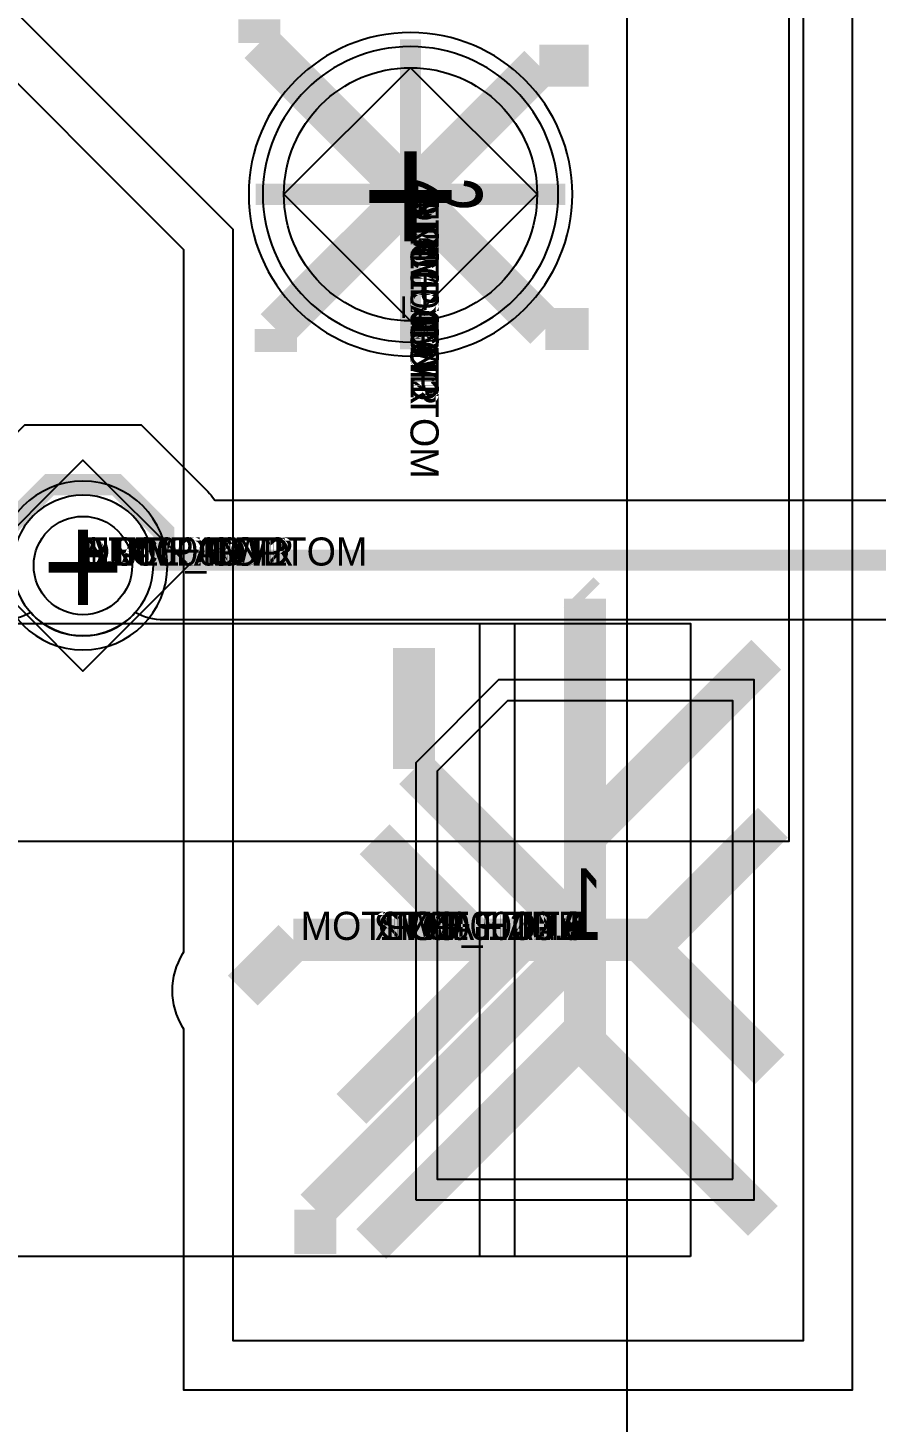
# Model space of a CAD drawing. Extents: x 0 to 323, y 0 to 320.
# Drawn here: x 171.34 to 177.37, y 81.87 to 91.78 of the extents above; entities that cross this region are included whole.
import ezdxf
from ezdxf.enums import TextEntityAlignment as Align

# ---------------------------------------------------------------- set-up
doc = ezdxf.new("R2010")
doc.units = 0
doc.header["$MEASUREMENT"] = 0
doc.layers.get('0').update_dxf_attribs({"linetype": 'CONTINUOUS'})
for name, color, linetype in [('CDN_FIGURES', 7, 'CONTINUOUS'), ('ETCH_BOTTOM', 7, 'CONTINUOUS'), ('ETCH_GND', 3, 'CONTINUOUS'), ('ETCH_INT1', 4, 'CONTINUOUS'), ('ETCH_INT2', 5, 'CONTINUOUS'), ('ETCH_PWR', 6, 'CONTINUOUS'), ('ETCH_TOP', 2, 'CONTINUOUS'), ('MANUFACTURING_NCLEGEND-1-6', 8, 'CONTINUOUS'), ('PACKAGE_GEOMETRY_ASSEMBLY_TOP', 11, 'CONTINUOUS'), ('PACKAGE_GEOMETRY_PIN_NUMBER', 9, 'CONTINUOUS')]:
    doc.layers.add(name, color=color, linetype=linetype)

# ---------------------------------------------------------------- blocks, each defined once
blk = doc.blocks.new('PAD_INFO')
for tag in ['SHAPE_TYPE', 'PAD_HEIGHT', 'PAD_LAYER', 'PAD_TYPE', 'PAD_WIDTH']:
    blk.add_attdef(tag, (0, 0), '', height=0.2)
at = {"flags": 2}
blk.add_attdef('CDN_TYPE', (0, 0), '', height=0.2, dxfattribs=at)
blk = doc.blocks.new('DRILL_INFO')
at = {"flags": 2}
blk.add_attdef('CDN_TYPE', (0, 0), '', height=0.2, dxfattribs=at)
for tag in ['FSHAPE', 'FCHAR', 'DRILL_HEIGHT', 'DIAMETER', 'PLATED', 'DRILL_WIDTH']:
    blk.add_attdef(tag, (0, 0), '', height=0.2)
blk = doc.blocks.new('VIA0700X0300')
at = {"layer": 'ETCH_BOTTOM'}
blk.add_circle((0, 0), 0.35, dxfattribs=at)
at = {"layer": 'ETCH_GND'}
blk.add_circle((0, 0), 0.35, dxfattribs=at)
at = {"layer": 'ETCH_INT1'}
blk.add_circle((0, 0), 0.35, dxfattribs=at)
at = {"layer": 'ETCH_INT2'}
blk.add_circle((0, 0), 0.35, dxfattribs=at)
at = {"layer": 'ETCH_PWR'}
blk.add_circle((0, 0), 0.35, dxfattribs=at)
at = {"layer": 'ETCH_TOP'}
blk.add_circle((0, 0), 0.35, dxfattribs=at)
ref = blk.add_blockref('PAD_INFO', (0, 0))
ref.add_attrib('PAD_LAYER', 'ETCH_TOP', (0, 0), dxfattribs={"height": 0.2})
ref.add_attrib('SHAPE_TYPE', 'NULL', (0, 0), dxfattribs={"height": 0.2})
ref.add_attrib('PAD_TYPE', 'ANTIPAD', (0, 0), dxfattribs={"height": 0.2})
ref.add_attrib('PAD_WIDTH', '0.000000', (0, 0), dxfattribs={"height": 0.2})
ref.add_attrib('PAD_HEIGHT', '0.000000', (0, 0), dxfattribs={"height": 0.2})
ref = blk.add_blockref('PAD_INFO', (0, 0))
ref.add_attrib('PAD_LAYER', 'ETCH_GND', (0, 0), dxfattribs={"height": 0.2})
ref.add_attrib('SHAPE_TYPE', 'NULL', (0, 0), dxfattribs={"height": 0.2})
ref.add_attrib('PAD_TYPE', 'ANTIPAD', (0, 0), dxfattribs={"height": 0.2})
ref.add_attrib('PAD_WIDTH', '0.000000', (0, 0), dxfattribs={"height": 0.2})
ref.add_attrib('PAD_HEIGHT', '0.000000', (0, 0), dxfattribs={"height": 0.2})
ref = blk.add_blockref('PAD_INFO', (0, 0))
ref.add_attrib('PAD_LAYER', 'ETCH_INT1', (0, 0), dxfattribs={"height": 0.2})
ref.add_attrib('SHAPE_TYPE', 'NULL', (0, 0), dxfattribs={"height": 0.2})
ref.add_attrib('PAD_TYPE', 'ANTIPAD', (0, 0), dxfattribs={"height": 0.2})
ref.add_attrib('PAD_WIDTH', '0.000000', (0, 0), dxfattribs={"height": 0.2})
ref.add_attrib('PAD_HEIGHT', '0.000000', (0, 0), dxfattribs={"height": 0.2})
ref = blk.add_blockref('PAD_INFO', (0, 0))
ref.add_attrib('PAD_LAYER', 'ETCH_INT2', (0, 0), dxfattribs={"height": 0.2})
ref.add_attrib('SHAPE_TYPE', 'NULL', (0, 0), dxfattribs={"height": 0.2})
ref.add_attrib('PAD_TYPE', 'ANTIPAD', (0, 0), dxfattribs={"height": 0.2})
ref.add_attrib('PAD_WIDTH', '0.000000', (0, 0), dxfattribs={"height": 0.2})
ref.add_attrib('PAD_HEIGHT', '0.000000', (0, 0), dxfattribs={"height": 0.2})
ref = blk.add_blockref('PAD_INFO', (0, 0))
ref.add_attrib('PAD_LAYER', 'ETCH_PWR', (0, 0), dxfattribs={"height": 0.2})
ref.add_attrib('SHAPE_TYPE', 'NULL', (0, 0), dxfattribs={"height": 0.2})
ref.add_attrib('PAD_TYPE', 'ANTIPAD', (0, 0), dxfattribs={"height": 0.2})
ref.add_attrib('PAD_WIDTH', '0.000000', (0, 0), dxfattribs={"height": 0.2})
ref.add_attrib('PAD_HEIGHT', '0.000000', (0, 0), dxfattribs={"height": 0.2})
ref = blk.add_blockref('PAD_INFO', (0, 0))
ref.add_attrib('PAD_LAYER', 'ETCH_BOTTOM', (0, 0), dxfattribs={"height": 0.2})
ref.add_attrib('SHAPE_TYPE', 'NULL', (0, 0), dxfattribs={"height": 0.2})
ref.add_attrib('PAD_TYPE', 'ANTIPAD', (0, 0), dxfattribs={"height": 0.2})
ref.add_attrib('PAD_WIDTH', '0.000000', (0, 0), dxfattribs={"height": 0.2})
ref.add_attrib('PAD_HEIGHT', '0.000000', (0, 0), dxfattribs={"height": 0.2})
ref = blk.add_blockref('PAD_INFO', (0, 0))
ref.add_attrib('PAD_LAYER', 'ETCH_TOP', (0, 0), dxfattribs={"height": 0.2})
ref.add_attrib('SHAPE_TYPE', 'NULL', (0, 0), dxfattribs={"height": 0.2})
ref.add_attrib('PAD_TYPE', 'THERMAL', (0, 0), dxfattribs={"height": 0.2})
ref.add_attrib('PAD_WIDTH', '0.000000', (0, 0), dxfattribs={"height": 0.2})
ref.add_attrib('PAD_HEIGHT', '0.000000', (0, 0), dxfattribs={"height": 0.2})
ref = blk.add_blockref('PAD_INFO', (0, 0))
ref.add_attrib('PAD_LAYER', 'ETCH_GND', (0, 0), dxfattribs={"height": 0.2})
ref.add_attrib('SHAPE_TYPE', 'NULL', (0, 0), dxfattribs={"height": 0.2})
ref.add_attrib('PAD_TYPE', 'THERMAL', (0, 0), dxfattribs={"height": 0.2})
ref.add_attrib('PAD_WIDTH', '0.000000', (0, 0), dxfattribs={"height": 0.2})
ref.add_attrib('PAD_HEIGHT', '0.000000', (0, 0), dxfattribs={"height": 0.2})
ref = blk.add_blockref('PAD_INFO', (0, 0))
ref.add_attrib('PAD_LAYER', 'ETCH_INT1', (0, 0), dxfattribs={"height": 0.2})
ref.add_attrib('SHAPE_TYPE', 'NULL', (0, 0), dxfattribs={"height": 0.2})
ref.add_attrib('PAD_TYPE', 'THERMAL', (0, 0), dxfattribs={"height": 0.2})
ref.add_attrib('PAD_WIDTH', '0.000000', (0, 0), dxfattribs={"height": 0.2})
ref.add_attrib('PAD_HEIGHT', '0.000000', (0, 0), dxfattribs={"height": 0.2})
ref = blk.add_blockref('PAD_INFO', (0, 0))
ref.add_attrib('PAD_LAYER', 'ETCH_INT2', (0, 0), dxfattribs={"height": 0.2})
ref.add_attrib('SHAPE_TYPE', 'NULL', (0, 0), dxfattribs={"height": 0.2})
ref.add_attrib('PAD_TYPE', 'THERMAL', (0, 0), dxfattribs={"height": 0.2})
ref.add_attrib('PAD_WIDTH', '0.000000', (0, 0), dxfattribs={"height": 0.2})
ref.add_attrib('PAD_HEIGHT', '0.000000', (0, 0), dxfattribs={"height": 0.2})
ref = blk.add_blockref('PAD_INFO', (0, 0))
ref.add_attrib('PAD_LAYER', 'ETCH_PWR', (0, 0), dxfattribs={"height": 0.2})
ref.add_attrib('SHAPE_TYPE', 'NULL', (0, 0), dxfattribs={"height": 0.2})
ref.add_attrib('PAD_TYPE', 'THERMAL', (0, 0), dxfattribs={"height": 0.2})
ref.add_attrib('PAD_WIDTH', '0.000000', (0, 0), dxfattribs={"height": 0.2})
ref.add_attrib('PAD_HEIGHT', '0.000000', (0, 0), dxfattribs={"height": 0.2})
ref = blk.add_blockref('PAD_INFO', (0, 0))
ref.add_attrib('PAD_LAYER', 'ETCH_BOTTOM', (0, 0), dxfattribs={"height": 0.2})
ref.add_attrib('SHAPE_TYPE', 'NULL', (0, 0), dxfattribs={"height": 0.2})
ref.add_attrib('PAD_TYPE', 'THERMAL', (0, 0), dxfattribs={"height": 0.2})
ref.add_attrib('PAD_WIDTH', '0.000000', (0, 0), dxfattribs={"height": 0.2})
ref.add_attrib('PAD_HEIGHT', '0.000000', (0, 0), dxfattribs={"height": 0.2})
ref = blk.add_blockref('PAD_INFO', (0, 0))
ref.add_attrib('PAD_LAYER', 'ETCH_TOP', (0, 0), dxfattribs={"height": 0.2})
ref.add_attrib('SHAPE_TYPE', 'CIRCLE', (0, 0), dxfattribs={"height": 0.2})
ref.add_attrib('PAD_TYPE', 'REGULAR', (0, 0), dxfattribs={"height": 0.2})
ref.add_attrib('PAD_WIDTH', '0.700000', (0, 0), dxfattribs={"height": 0.2})
ref.add_attrib('PAD_HEIGHT', '0.700000', (0, 0), dxfattribs={"height": 0.2})
ref = blk.add_blockref('PAD_INFO', (0, 0))
ref.add_attrib('PAD_LAYER', 'ETCH_GND', (0, 0), dxfattribs={"height": 0.2})
ref.add_attrib('SHAPE_TYPE', 'CIRCLE', (0, 0), dxfattribs={"height": 0.2})
ref.add_attrib('PAD_TYPE', 'REGULAR', (0, 0), dxfattribs={"height": 0.2})
ref.add_attrib('PAD_WIDTH', '0.700000', (0, 0), dxfattribs={"height": 0.2})
ref.add_attrib('PAD_HEIGHT', '0.700000', (0, 0), dxfattribs={"height": 0.2})
ref = blk.add_blockref('PAD_INFO', (0, 0))
ref.add_attrib('PAD_LAYER', 'ETCH_INT1', (0, 0), dxfattribs={"height": 0.2})
ref.add_attrib('SHAPE_TYPE', 'CIRCLE', (0, 0), dxfattribs={"height": 0.2})
ref.add_attrib('PAD_TYPE', 'REGULAR', (0, 0), dxfattribs={"height": 0.2})
ref.add_attrib('PAD_WIDTH', '0.700000', (0, 0), dxfattribs={"height": 0.2})
ref.add_attrib('PAD_HEIGHT', '0.700000', (0, 0), dxfattribs={"height": 0.2})
ref = blk.add_blockref('PAD_INFO', (0, 0))
ref.add_attrib('PAD_LAYER', 'ETCH_INT2', (0, 0), dxfattribs={"height": 0.2})
ref.add_attrib('SHAPE_TYPE', 'CIRCLE', (0, 0), dxfattribs={"height": 0.2})
ref.add_attrib('PAD_TYPE', 'REGULAR', (0, 0), dxfattribs={"height": 0.2})
ref.add_attrib('PAD_WIDTH', '0.700000', (0, 0), dxfattribs={"height": 0.2})
ref.add_attrib('PAD_HEIGHT', '0.700000', (0, 0), dxfattribs={"height": 0.2})
ref = blk.add_blockref('PAD_INFO', (0, 0))
ref.add_attrib('PAD_LAYER', 'ETCH_PWR', (0, 0), dxfattribs={"height": 0.2})
ref.add_attrib('SHAPE_TYPE', 'CIRCLE', (0, 0), dxfattribs={"height": 0.2})
ref.add_attrib('PAD_TYPE', 'REGULAR', (0, 0), dxfattribs={"height": 0.2})
ref.add_attrib('PAD_WIDTH', '0.700000', (0, 0), dxfattribs={"height": 0.2})
ref.add_attrib('PAD_HEIGHT', '0.700000', (0, 0), dxfattribs={"height": 0.2})
ref = blk.add_blockref('PAD_INFO', (0, 0))
ref.add_attrib('PAD_LAYER', 'ETCH_BOTTOM', (0, 0), dxfattribs={"height": 0.2})
ref.add_attrib('SHAPE_TYPE', 'CIRCLE', (0, 0), dxfattribs={"height": 0.2})
ref.add_attrib('PAD_TYPE', 'REGULAR', (0, 0), dxfattribs={"height": 0.2})
ref.add_attrib('PAD_WIDTH', '0.700000', (0, 0), dxfattribs={"height": 0.2})
ref.add_attrib('PAD_HEIGHT', '0.700000', (0, 0), dxfattribs={"height": 0.2})
ref = blk.add_blockref('DRILL_INFO', (0, 0))
ref.add_attrib('DIAMETER', '0.300000', (0, 0), dxfattribs={"height": 0.2})
ref.add_attrib('PLATED', 'PLATED', (0, 0), dxfattribs={"height": 0.2})
ref.add_attrib('FSHAPE', 'DIAMOND', (0, 0), dxfattribs={"height": 0.2})
ref.add_attrib('FCHAR', '+', (0, 0), dxfattribs={"height": 0.2})
ref.add_attrib('DRILL_WIDTH', '1.500000', (0, 0), dxfattribs={"height": 0.2})
ref.add_attrib('DRILL_HEIGHT', '1.500000', (0, 0), dxfattribs={"height": 0.2})
for tag in ['CDN_TYPE', 'PIN']:
    blk.add_attdef(tag, (0, 0), '', height=0.2)
at = {"flags": 2}
for tag in ['PSTKNAME', 'BBV']:
    blk.add_attdef(tag, (0, 0), '', height=0.2, dxfattribs=at)
blk = doc.blocks.new('FIGURE_DIAMOND')
at = {"layer": 'CDN_FIGURES'}
blk.add_lwpolyline([(-0.5, 0), (0, 0.5), (0.5, 0), (0, -0.5)], close=True, dxfattribs=at)
blk = doc.blocks.new('RC2100X3400TS_C1')
for tag in ['CDN_TYPE', 'PIN']:
    blk.add_attdef(tag, (0, 0), '', height=0.2)
at = {"flags": 2}
for tag in ['PSTKNAME', 'BBV']:
    blk.add_attdef(tag, (0, 0), '', height=0.2, dxfattribs=at)
blk = doc.blocks.new('RC2100X3400TS_C')
at = {"layer": 'ETCH_TOP'}
blk.add_lwpolyline([(-1.05, -1.7), (-1.05, 1.7), (0.55, 1.7), (1.05, 1.2), (1.05, -1.7)], close=True, dxfattribs=at)
ref = blk.add_blockref('PAD_INFO', (0, 0))
ref.add_attrib('PAD_LAYER', 'ETCH_TOP', (0, 0), dxfattribs={"height": 0.2})
ref.add_attrib('SHAPE_TYPE', 'NULL', (0, 0), dxfattribs={"height": 0.2})
ref.add_attrib('PAD_TYPE', 'ANTIPAD', (0, 0), dxfattribs={"height": 0.2})
ref.add_attrib('PAD_WIDTH', '0.000000', (0, 0), dxfattribs={"height": 0.2})
ref.add_attrib('PAD_HEIGHT', '0.000000', (0, 0), dxfattribs={"height": 0.2})
ref = blk.add_blockref('PAD_INFO', (0, 0))
ref.add_attrib('PAD_LAYER', 'ETCH_GND', (0, 0), dxfattribs={"height": 0.2})
ref.add_attrib('SHAPE_TYPE', 'NULL', (0, 0), dxfattribs={"height": 0.2})
ref.add_attrib('PAD_TYPE', 'ANTIPAD', (0, 0), dxfattribs={"height": 0.2})
ref.add_attrib('PAD_WIDTH', '0.000000', (0, 0), dxfattribs={"height": 0.2})
ref.add_attrib('PAD_HEIGHT', '0.000000', (0, 0), dxfattribs={"height": 0.2})
ref = blk.add_blockref('PAD_INFO', (0, 0))
ref.add_attrib('PAD_LAYER', 'ETCH_INT1', (0, 0), dxfattribs={"height": 0.2})
ref.add_attrib('SHAPE_TYPE', 'NULL', (0, 0), dxfattribs={"height": 0.2})
ref.add_attrib('PAD_TYPE', 'ANTIPAD', (0, 0), dxfattribs={"height": 0.2})
ref.add_attrib('PAD_WIDTH', '0.000000', (0, 0), dxfattribs={"height": 0.2})
ref.add_attrib('PAD_HEIGHT', '0.000000', (0, 0), dxfattribs={"height": 0.2})
ref = blk.add_blockref('PAD_INFO', (0, 0))
ref.add_attrib('PAD_LAYER', 'ETCH_INT2', (0, 0), dxfattribs={"height": 0.2})
ref.add_attrib('SHAPE_TYPE', 'NULL', (0, 0), dxfattribs={"height": 0.2})
ref.add_attrib('PAD_TYPE', 'ANTIPAD', (0, 0), dxfattribs={"height": 0.2})
ref.add_attrib('PAD_WIDTH', '0.000000', (0, 0), dxfattribs={"height": 0.2})
ref.add_attrib('PAD_HEIGHT', '0.000000', (0, 0), dxfattribs={"height": 0.2})
ref = blk.add_blockref('PAD_INFO', (0, 0))
ref.add_attrib('PAD_LAYER', 'ETCH_PWR', (0, 0), dxfattribs={"height": 0.2})
ref.add_attrib('SHAPE_TYPE', 'NULL', (0, 0), dxfattribs={"height": 0.2})
ref.add_attrib('PAD_TYPE', 'ANTIPAD', (0, 0), dxfattribs={"height": 0.2})
ref.add_attrib('PAD_WIDTH', '0.000000', (0, 0), dxfattribs={"height": 0.2})
ref.add_attrib('PAD_HEIGHT', '0.000000', (0, 0), dxfattribs={"height": 0.2})
ref = blk.add_blockref('PAD_INFO', (0, 0))
ref.add_attrib('PAD_LAYER', 'ETCH_BOTTOM', (0, 0), dxfattribs={"height": 0.2})
ref.add_attrib('SHAPE_TYPE', 'NULL', (0, 0), dxfattribs={"height": 0.2})
ref.add_attrib('PAD_TYPE', 'ANTIPAD', (0, 0), dxfattribs={"height": 0.2})
ref.add_attrib('PAD_WIDTH', '0.000000', (0, 0), dxfattribs={"height": 0.2})
ref.add_attrib('PAD_HEIGHT', '0.000000', (0, 0), dxfattribs={"height": 0.2})
ref = blk.add_blockref('PAD_INFO', (0, 0))
ref.add_attrib('PAD_LAYER', 'ETCH_TOP', (0, 0), dxfattribs={"height": 0.2})
ref.add_attrib('SHAPE_TYPE', 'NULL', (0, 0), dxfattribs={"height": 0.2})
ref.add_attrib('PAD_TYPE', 'THERMAL', (0, 0), dxfattribs={"height": 0.2})
ref.add_attrib('PAD_WIDTH', '0.000000', (0, 0), dxfattribs={"height": 0.2})
ref.add_attrib('PAD_HEIGHT', '0.000000', (0, 0), dxfattribs={"height": 0.2})
ref = blk.add_blockref('PAD_INFO', (0, 0))
ref.add_attrib('PAD_LAYER', 'ETCH_GND', (0, 0), dxfattribs={"height": 0.2})
ref.add_attrib('SHAPE_TYPE', 'NULL', (0, 0), dxfattribs={"height": 0.2})
ref.add_attrib('PAD_TYPE', 'THERMAL', (0, 0), dxfattribs={"height": 0.2})
ref.add_attrib('PAD_WIDTH', '0.000000', (0, 0), dxfattribs={"height": 0.2})
ref.add_attrib('PAD_HEIGHT', '0.000000', (0, 0), dxfattribs={"height": 0.2})
ref = blk.add_blockref('PAD_INFO', (0, 0))
ref.add_attrib('PAD_LAYER', 'ETCH_INT1', (0, 0), dxfattribs={"height": 0.2})
ref.add_attrib('SHAPE_TYPE', 'NULL', (0, 0), dxfattribs={"height": 0.2})
ref.add_attrib('PAD_TYPE', 'THERMAL', (0, 0), dxfattribs={"height": 0.2})
ref.add_attrib('PAD_WIDTH', '0.000000', (0, 0), dxfattribs={"height": 0.2})
ref.add_attrib('PAD_HEIGHT', '0.000000', (0, 0), dxfattribs={"height": 0.2})
ref = blk.add_blockref('PAD_INFO', (0, 0))
ref.add_attrib('PAD_LAYER', 'ETCH_INT2', (0, 0), dxfattribs={"height": 0.2})
ref.add_attrib('SHAPE_TYPE', 'NULL', (0, 0), dxfattribs={"height": 0.2})
ref.add_attrib('PAD_TYPE', 'THERMAL', (0, 0), dxfattribs={"height": 0.2})
ref.add_attrib('PAD_WIDTH', '0.000000', (0, 0), dxfattribs={"height": 0.2})
ref.add_attrib('PAD_HEIGHT', '0.000000', (0, 0), dxfattribs={"height": 0.2})
ref = blk.add_blockref('PAD_INFO', (0, 0))
ref.add_attrib('PAD_LAYER', 'ETCH_PWR', (0, 0), dxfattribs={"height": 0.2})
ref.add_attrib('SHAPE_TYPE', 'NULL', (0, 0), dxfattribs={"height": 0.2})
ref.add_attrib('PAD_TYPE', 'THERMAL', (0, 0), dxfattribs={"height": 0.2})
ref.add_attrib('PAD_WIDTH', '0.000000', (0, 0), dxfattribs={"height": 0.2})
ref.add_attrib('PAD_HEIGHT', '0.000000', (0, 0), dxfattribs={"height": 0.2})
ref = blk.add_blockref('PAD_INFO', (0, 0))
ref.add_attrib('PAD_LAYER', 'ETCH_BOTTOM', (0, 0), dxfattribs={"height": 0.2})
ref.add_attrib('SHAPE_TYPE', 'NULL', (0, 0), dxfattribs={"height": 0.2})
ref.add_attrib('PAD_TYPE', 'THERMAL', (0, 0), dxfattribs={"height": 0.2})
ref.add_attrib('PAD_WIDTH', '0.000000', (0, 0), dxfattribs={"height": 0.2})
ref.add_attrib('PAD_HEIGHT', '0.000000', (0, 0), dxfattribs={"height": 0.2})
ref = blk.add_blockref('PAD_INFO', (0, 0))
ref.add_attrib('PAD_LAYER', 'ETCH_TOP', (0, 0), dxfattribs={"height": 0.2})
ref.add_attrib('SHAPE_TYPE', 'SHAPE', (0, 0), dxfattribs={"height": 0.2})
ref.add_attrib('PAD_TYPE', 'REGULAR', (0, 0), dxfattribs={"height": 0.2})
ref.add_attrib('PAD_WIDTH', '2.100000', (0, 0), dxfattribs={"height": 0.2})
ref.add_attrib('PAD_HEIGHT', '3.400000', (0, 0), dxfattribs={"height": 0.2})
ref = blk.add_blockref('PAD_INFO', (0, 0))
ref.add_attrib('PAD_LAYER', 'ETCH_GND', (0, 0), dxfattribs={"height": 0.2})
ref.add_attrib('SHAPE_TYPE', 'NULL', (0, 0), dxfattribs={"height": 0.2})
ref.add_attrib('PAD_TYPE', 'REGULAR', (0, 0), dxfattribs={"height": 0.2})
ref.add_attrib('PAD_WIDTH', '0.000000', (0, 0), dxfattribs={"height": 0.2})
ref.add_attrib('PAD_HEIGHT', '0.000000', (0, 0), dxfattribs={"height": 0.2})
ref = blk.add_blockref('PAD_INFO', (0, 0))
ref.add_attrib('PAD_LAYER', 'ETCH_INT1', (0, 0), dxfattribs={"height": 0.2})
ref.add_attrib('SHAPE_TYPE', 'NULL', (0, 0), dxfattribs={"height": 0.2})
ref.add_attrib('PAD_TYPE', 'REGULAR', (0, 0), dxfattribs={"height": 0.2})
ref.add_attrib('PAD_WIDTH', '0.000000', (0, 0), dxfattribs={"height": 0.2})
ref.add_attrib('PAD_HEIGHT', '0.000000', (0, 0), dxfattribs={"height": 0.2})
ref = blk.add_blockref('PAD_INFO', (0, 0))
ref.add_attrib('PAD_LAYER', 'ETCH_INT2', (0, 0), dxfattribs={"height": 0.2})
ref.add_attrib('SHAPE_TYPE', 'NULL', (0, 0), dxfattribs={"height": 0.2})
ref.add_attrib('PAD_TYPE', 'REGULAR', (0, 0), dxfattribs={"height": 0.2})
ref.add_attrib('PAD_WIDTH', '0.000000', (0, 0), dxfattribs={"height": 0.2})
ref.add_attrib('PAD_HEIGHT', '0.000000', (0, 0), dxfattribs={"height": 0.2})
ref = blk.add_blockref('PAD_INFO', (0, 0))
ref.add_attrib('PAD_LAYER', 'ETCH_PWR', (0, 0), dxfattribs={"height": 0.2})
ref.add_attrib('SHAPE_TYPE', 'NULL', (0, 0), dxfattribs={"height": 0.2})
ref.add_attrib('PAD_TYPE', 'REGULAR', (0, 0), dxfattribs={"height": 0.2})
ref.add_attrib('PAD_WIDTH', '0.000000', (0, 0), dxfattribs={"height": 0.2})
ref.add_attrib('PAD_HEIGHT', '0.000000', (0, 0), dxfattribs={"height": 0.2})
ref = blk.add_blockref('PAD_INFO', (0, 0))
ref.add_attrib('PAD_LAYER', 'ETCH_BOTTOM', (0, 0), dxfattribs={"height": 0.2})
ref.add_attrib('SHAPE_TYPE', 'NULL', (0, 0), dxfattribs={"height": 0.2})
ref.add_attrib('PAD_TYPE', 'REGULAR', (0, 0), dxfattribs={"height": 0.2})
ref.add_attrib('PAD_WIDTH', '0.000000', (0, 0), dxfattribs={"height": 0.2})
ref.add_attrib('PAD_HEIGHT', '0.000000', (0, 0), dxfattribs={"height": 0.2})
ref = blk.add_blockref('DRILL_INFO', (0, 0))
ref.add_attrib('DIAMETER', '0.000000', (0, 0), dxfattribs={"height": 0.2})
ref.add_attrib('PLATED', 'PLATED', (0, 0), dxfattribs={"height": 0.2})
ref.add_attrib('FSHAPE', 'NULL', (0, 0), dxfattribs={"height": 0.2})
ref.add_attrib('DRILL_WIDTH', '0.000000', (0, 0), dxfattribs={"height": 0.2})
ref.add_attrib('DRILL_HEIGHT', '0.000000', (0, 0), dxfattribs={"height": 0.2})
for tag in ['CDN_TYPE', 'PIN']:
    blk.add_attdef(tag, (0, 0), '', height=0.2)
at = {"flags": 2}
for tag in ['PSTKNAME', 'BBV']:
    blk.add_attdef(tag, (0, 0), '', height=0.2, dxfattribs=at)
blk = doc.blocks.new('F154')
at = {"layer": 'PACKAGE_GEOMETRY_ASSEMBLY_TOP'}
blk.add_lwpolyline([(-0.75, -2.25), (6.75, -2.25), (6.75, 2.25), (-0.75, 2.25)], close=True, dxfattribs=at)
for points in [[(0.5, 2.25), (0.5, -2.25)], [(0.75, 2.25), (0.75, -2.25)]]:
    blk.add_lwpolyline(points, dxfattribs=at)
at = {"layer": 'ETCH_TOP'}
ref = blk.add_blockref('RC2100X3400TS_C', (0, 0), dxfattribs=at)
ref.add_attrib('CDN_TYPE', 'PIN', (0, 0), dxfattribs={"height": 0.2})
ref.add_attrib('PIN', '1', (0, 0), dxfattribs={"height": 0.2})
ref = blk.add_blockref('RC2100X3400TS_C1', (6, 0), dxfattribs=at)
ref.add_attrib('CDN_TYPE', 'PIN', (0, 0), dxfattribs={"height": 0.2})
ref.add_attrib('PIN', '2', (0, 0), dxfattribs={"height": 0.2})
at = {"flags": 2}
for tag in ['SYMBOL_TYPE', 'CDN_TYPE', 'REFDES']:
    blk.add_attdef(tag, (0, 0), '', height=0.2, dxfattribs=at)
blk = doc.blocks.new('VIA1800X1100')
at = {"layer": 'ETCH_BOTTOM'}
blk.add_circle((0, 0), 0.9, dxfattribs=at)
at = {"layer": 'ETCH_GND'}
blk.add_circle((0, 0), 0.9, dxfattribs=at)
at = {"layer": 'ETCH_INT1'}
blk.add_circle((0, 0), 0.9, dxfattribs=at)
at = {"layer": 'ETCH_INT2'}
blk.add_circle((0, 0), 0.9, dxfattribs=at)
at = {"layer": 'ETCH_PWR'}
blk.add_circle((0, 0), 0.9, dxfattribs=at)
at = {"layer": 'ETCH_TOP'}
blk.add_circle((0, 0), 0.9, dxfattribs=at)
ref = blk.add_blockref('PAD_INFO', (0, 0))
ref.add_attrib('PAD_LAYER', 'ETCH_TOP', (0, 0), dxfattribs={"height": 0.2})
ref.add_attrib('SHAPE_TYPE', 'NULL', (0, 0), dxfattribs={"height": 0.2})
ref.add_attrib('PAD_TYPE', 'ANTIPAD', (0, 0), dxfattribs={"height": 0.2})
ref.add_attrib('PAD_WIDTH', '0.000000', (0, 0), dxfattribs={"height": 0.2})
ref.add_attrib('PAD_HEIGHT', '0.000000', (0, 0), dxfattribs={"height": 0.2})
ref = blk.add_blockref('PAD_INFO', (0, 0))
ref.add_attrib('PAD_LAYER', 'ETCH_GND', (0, 0), dxfattribs={"height": 0.2})
ref.add_attrib('SHAPE_TYPE', 'NULL', (0, 0), dxfattribs={"height": 0.2})
ref.add_attrib('PAD_TYPE', 'ANTIPAD', (0, 0), dxfattribs={"height": 0.2})
ref.add_attrib('PAD_WIDTH', '0.000000', (0, 0), dxfattribs={"height": 0.2})
ref.add_attrib('PAD_HEIGHT', '0.000000', (0, 0), dxfattribs={"height": 0.2})
ref = blk.add_blockref('PAD_INFO', (0, 0))
ref.add_attrib('PAD_LAYER', 'ETCH_INT1', (0, 0), dxfattribs={"height": 0.2})
ref.add_attrib('SHAPE_TYPE', 'NULL', (0, 0), dxfattribs={"height": 0.2})
ref.add_attrib('PAD_TYPE', 'ANTIPAD', (0, 0), dxfattribs={"height": 0.2})
ref.add_attrib('PAD_WIDTH', '0.000000', (0, 0), dxfattribs={"height": 0.2})
ref.add_attrib('PAD_HEIGHT', '0.000000', (0, 0), dxfattribs={"height": 0.2})
ref = blk.add_blockref('PAD_INFO', (0, 0))
ref.add_attrib('PAD_LAYER', 'ETCH_INT2', (0, 0), dxfattribs={"height": 0.2})
ref.add_attrib('SHAPE_TYPE', 'NULL', (0, 0), dxfattribs={"height": 0.2})
ref.add_attrib('PAD_TYPE', 'ANTIPAD', (0, 0), dxfattribs={"height": 0.2})
ref.add_attrib('PAD_WIDTH', '0.000000', (0, 0), dxfattribs={"height": 0.2})
ref.add_attrib('PAD_HEIGHT', '0.000000', (0, 0), dxfattribs={"height": 0.2})
ref = blk.add_blockref('PAD_INFO', (0, 0))
ref.add_attrib('PAD_LAYER', 'ETCH_PWR', (0, 0), dxfattribs={"height": 0.2})
ref.add_attrib('SHAPE_TYPE', 'NULL', (0, 0), dxfattribs={"height": 0.2})
ref.add_attrib('PAD_TYPE', 'ANTIPAD', (0, 0), dxfattribs={"height": 0.2})
ref.add_attrib('PAD_WIDTH', '0.000000', (0, 0), dxfattribs={"height": 0.2})
ref.add_attrib('PAD_HEIGHT', '0.000000', (0, 0), dxfattribs={"height": 0.2})
ref = blk.add_blockref('PAD_INFO', (0, 0))
ref.add_attrib('PAD_LAYER', 'ETCH_BOTTOM', (0, 0), dxfattribs={"height": 0.2})
ref.add_attrib('SHAPE_TYPE', 'NULL', (0, 0), dxfattribs={"height": 0.2})
ref.add_attrib('PAD_TYPE', 'ANTIPAD', (0, 0), dxfattribs={"height": 0.2})
ref.add_attrib('PAD_WIDTH', '0.000000', (0, 0), dxfattribs={"height": 0.2})
ref.add_attrib('PAD_HEIGHT', '0.000000', (0, 0), dxfattribs={"height": 0.2})
ref = blk.add_blockref('PAD_INFO', (0, 0))
ref.add_attrib('PAD_LAYER', 'ETCH_TOP', (0, 0), dxfattribs={"height": 0.2})
ref.add_attrib('SHAPE_TYPE', 'NULL', (0, 0), dxfattribs={"height": 0.2})
ref.add_attrib('PAD_TYPE', 'THERMAL', (0, 0), dxfattribs={"height": 0.2})
ref.add_attrib('PAD_WIDTH', '0.000000', (0, 0), dxfattribs={"height": 0.2})
ref.add_attrib('PAD_HEIGHT', '0.000000', (0, 0), dxfattribs={"height": 0.2})
ref = blk.add_blockref('PAD_INFO', (0, 0))
ref.add_attrib('PAD_LAYER', 'ETCH_GND', (0, 0), dxfattribs={"height": 0.2})
ref.add_attrib('SHAPE_TYPE', 'NULL', (0, 0), dxfattribs={"height": 0.2})
ref.add_attrib('PAD_TYPE', 'THERMAL', (0, 0), dxfattribs={"height": 0.2})
ref.add_attrib('PAD_WIDTH', '0.000000', (0, 0), dxfattribs={"height": 0.2})
ref.add_attrib('PAD_HEIGHT', '0.000000', (0, 0), dxfattribs={"height": 0.2})
ref = blk.add_blockref('PAD_INFO', (0, 0))
ref.add_attrib('PAD_LAYER', 'ETCH_INT1', (0, 0), dxfattribs={"height": 0.2})
ref.add_attrib('SHAPE_TYPE', 'NULL', (0, 0), dxfattribs={"height": 0.2})
ref.add_attrib('PAD_TYPE', 'THERMAL', (0, 0), dxfattribs={"height": 0.2})
ref.add_attrib('PAD_WIDTH', '0.000000', (0, 0), dxfattribs={"height": 0.2})
ref.add_attrib('PAD_HEIGHT', '0.000000', (0, 0), dxfattribs={"height": 0.2})
ref = blk.add_blockref('PAD_INFO', (0, 0))
ref.add_attrib('PAD_LAYER', 'ETCH_INT2', (0, 0), dxfattribs={"height": 0.2})
ref.add_attrib('SHAPE_TYPE', 'NULL', (0, 0), dxfattribs={"height": 0.2})
ref.add_attrib('PAD_TYPE', 'THERMAL', (0, 0), dxfattribs={"height": 0.2})
ref.add_attrib('PAD_WIDTH', '0.000000', (0, 0), dxfattribs={"height": 0.2})
ref.add_attrib('PAD_HEIGHT', '0.000000', (0, 0), dxfattribs={"height": 0.2})
ref = blk.add_blockref('PAD_INFO', (0, 0))
ref.add_attrib('PAD_LAYER', 'ETCH_PWR', (0, 0), dxfattribs={"height": 0.2})
ref.add_attrib('SHAPE_TYPE', 'NULL', (0, 0), dxfattribs={"height": 0.2})
ref.add_attrib('PAD_TYPE', 'THERMAL', (0, 0), dxfattribs={"height": 0.2})
ref.add_attrib('PAD_WIDTH', '0.000000', (0, 0), dxfattribs={"height": 0.2})
ref.add_attrib('PAD_HEIGHT', '0.000000', (0, 0), dxfattribs={"height": 0.2})
ref = blk.add_blockref('PAD_INFO', (0, 0))
ref.add_attrib('PAD_LAYER', 'ETCH_BOTTOM', (0, 0), dxfattribs={"height": 0.2})
ref.add_attrib('SHAPE_TYPE', 'NULL', (0, 0), dxfattribs={"height": 0.2})
ref.add_attrib('PAD_TYPE', 'THERMAL', (0, 0), dxfattribs={"height": 0.2})
ref.add_attrib('PAD_WIDTH', '0.000000', (0, 0), dxfattribs={"height": 0.2})
ref.add_attrib('PAD_HEIGHT', '0.000000', (0, 0), dxfattribs={"height": 0.2})
ref = blk.add_blockref('DRILL_INFO', (0, 0))
ref.add_attrib('DIAMETER', '1.100000', (0, 0), dxfattribs={"height": 0.2})
ref.add_attrib('PLATED', 'PLATED', (0, 0), dxfattribs={"height": 0.2})
ref.add_attrib('FSHAPE', 'DIAMOND', (0, 0), dxfattribs={"height": 0.2})
ref.add_attrib('FCHAR', '+', (0, 0), dxfattribs={"height": 0.2})
ref.add_attrib('DRILL_WIDTH', '1.800000', (0, 0), dxfattribs={"height": 0.2})
ref.add_attrib('DRILL_HEIGHT', '1.800000', (0, 0), dxfattribs={"height": 0.2})
ref = blk.add_blockref('PAD_INFO', (0, 0))
ref.add_attrib('PAD_LAYER', 'ETCH_TOP', (0, 0), dxfattribs={"height": 0.2})
ref.add_attrib('SHAPE_TYPE', 'CIRCLE', (0, 0), dxfattribs={"height": 0.2})
ref.add_attrib('PAD_TYPE', 'REGULAR', (0, 0), dxfattribs={"height": 0.2})
ref.add_attrib('PAD_WIDTH', '1.800000', (0, 0), dxfattribs={"height": 0.2})
ref.add_attrib('PAD_HEIGHT', '1.800000', (0, 0), dxfattribs={"height": 0.2})
ref = blk.add_blockref('PAD_INFO', (0, 0))
ref.add_attrib('PAD_LAYER', 'ETCH_GND', (0, 0), dxfattribs={"height": 0.2})
ref.add_attrib('SHAPE_TYPE', 'CIRCLE', (0, 0), dxfattribs={"height": 0.2})
ref.add_attrib('PAD_TYPE', 'REGULAR', (0, 0), dxfattribs={"height": 0.2})
ref.add_attrib('PAD_WIDTH', '1.800000', (0, 0), dxfattribs={"height": 0.2})
ref.add_attrib('PAD_HEIGHT', '1.800000', (0, 0), dxfattribs={"height": 0.2})
ref = blk.add_blockref('PAD_INFO', (0, 0))
ref.add_attrib('PAD_LAYER', 'ETCH_INT1', (0, 0), dxfattribs={"height": 0.2})
ref.add_attrib('SHAPE_TYPE', 'CIRCLE', (0, 0), dxfattribs={"height": 0.2})
ref.add_attrib('PAD_TYPE', 'REGULAR', (0, 0), dxfattribs={"height": 0.2})
ref.add_attrib('PAD_WIDTH', '1.800000', (0, 0), dxfattribs={"height": 0.2})
ref.add_attrib('PAD_HEIGHT', '1.800000', (0, 0), dxfattribs={"height": 0.2})
ref = blk.add_blockref('PAD_INFO', (0, 0))
ref.add_attrib('PAD_LAYER', 'ETCH_INT2', (0, 0), dxfattribs={"height": 0.2})
ref.add_attrib('SHAPE_TYPE', 'CIRCLE', (0, 0), dxfattribs={"height": 0.2})
ref.add_attrib('PAD_TYPE', 'REGULAR', (0, 0), dxfattribs={"height": 0.2})
ref.add_attrib('PAD_WIDTH', '1.800000', (0, 0), dxfattribs={"height": 0.2})
ref.add_attrib('PAD_HEIGHT', '1.800000', (0, 0), dxfattribs={"height": 0.2})
ref = blk.add_blockref('PAD_INFO', (0, 0))
ref.add_attrib('PAD_LAYER', 'ETCH_PWR', (0, 0), dxfattribs={"height": 0.2})
ref.add_attrib('SHAPE_TYPE', 'CIRCLE', (0, 0), dxfattribs={"height": 0.2})
ref.add_attrib('PAD_TYPE', 'REGULAR', (0, 0), dxfattribs={"height": 0.2})
ref.add_attrib('PAD_WIDTH', '1.800000', (0, 0), dxfattribs={"height": 0.2})
ref.add_attrib('PAD_HEIGHT', '1.800000', (0, 0), dxfattribs={"height": 0.2})
ref = blk.add_blockref('PAD_INFO', (0, 0))
ref.add_attrib('PAD_LAYER', 'ETCH_BOTTOM', (0, 0), dxfattribs={"height": 0.2})
ref.add_attrib('SHAPE_TYPE', 'CIRCLE', (0, 0), dxfattribs={"height": 0.2})
ref.add_attrib('PAD_TYPE', 'REGULAR', (0, 0), dxfattribs={"height": 0.2})
ref.add_attrib('PAD_WIDTH', '1.800000', (0, 0), dxfattribs={"height": 0.2})
ref.add_attrib('PAD_HEIGHT', '1.800000', (0, 0), dxfattribs={"height": 0.2})
for tag in ['CDN_TYPE', 'PIN']:
    blk.add_attdef(tag, (0, 0), '', height=0.2)
at = {"flags": 2}
for tag in ['PSTKNAME', 'BBV']:
    blk.add_attdef(tag, (0, 0), '', height=0.2, dxfattribs=at)
blk = doc.blocks.new('EUH')
at = {"layer": 'PACKAGE_GEOMETRY_ASSEMBLY_TOP'}
blk.add_lwpolyline([(-1.675, -1.5), (14.075, -1.5), (14.075, 33.3), (-1.675, 33.3)], close=True, dxfattribs=at)
at = {"layer": 'ETCH_TOP'}
blk.add_blockref('VIA1800X1100', (0, 31.76), dxfattribs=at)
at = {"flags": 2}
for tag in ['SYMBOL_TYPE', 'CDN_TYPE', 'REFDES']:
    blk.add_attdef(tag, (0, 0), '', height=0.2, dxfattribs=at)

msp = doc.modelspace()

# ---------------------------------------------------------------- linework, layer by layer
at = {"layer": 'ETCH_BOTTOM'}
for points in [[(176.85, 108.1501), (175.5878, 108.1501), (174.9999, 107.5622), (174.9999, 104.4499), (176.85, 104.4499), (176.85, 82.45), (172.8, 82.45), (172.8, 90.35), (170.95, 92.2), (170.15, 92.2), (170.15, 102.79), (171.768, 104.408), (171.768, 115.15), (176.85, 115.15)], [(174.0999, 83.4499), (174.0999, 86.5622), (174.6878, 87.1501), (176.5001, 87.1501), (176.5001, 83.4499)]]:
    msp.add_lwpolyline(points, close=True, dxfattribs=at)
for points, format in [([(177.2001, 96.844), (177.2001, 82.0999), (172.4499, 82.0999), (172.4499, 84.6652), (172.4424, 84.6775, -0.283587), (172.4424, 85.2025), (172.4499, 85.2148), (172.4499, 90.205), (170.805, 91.8499), (169.7999, 91.8499), (169.7999, 92.6989), (167.9637, 92.6989), (167.0829, 93.5797), (167.0829, 97.3991)], "xyb"), ([(172.985, 91.675, 0.3, 0.3, 0), (172.985, 91.843, 0.3, 0.3, 0)], "xyseb"), ([(174.06, 90.6, 0.3, 0.3, 0), (172.985, 91.675, 0.3, 0.3, 0)], "xyseb"), ([(174.06, 90.6, 0.15, 0.15, 0), (174.06, 91.7008, 0.15, 0.15, 0)], "xyseb"), ([(174.06, 90.6, 0.3, 0.3, 0), (174.975, 91.515, 0.3, 0.3, 0)], "xyseb"), ([(174.975, 91.515, 0.3, 0.3, 0), (175.325, 91.515, 0.3, 0.3, 0)], "xyseb"), ([(174.06, 90.6, 0.3, 0.3, 0), (173.102, 89.642, 0.3, 0.3, 0)], "xyseb"), ([(174.06, 90.6, 0.3, 0.3, 0), (175.017, 89.643, 0.3, 0.3, 0)], "xyseb"), ([(172.9592, 90.6, 0.15, 0.15, 0), (174.06, 90.6, 0.15, 0.15, 0)], "xyseb"), ([(174.06, 90.6, 0.15, 0.15, 0), (175.1608, 90.6, 0.15, 0.15, 0)], "xyseb"), ([(174.06, 89.4992, 0.15, 0.15, 0), (174.06, 90.6, 0.15, 0.15, 0)], "xyseb"), ([(173.102, 89.642, 0.3, 0.3, 0), (173.102, 89.48, 0.3, 0.3, 0)], "xyseb"), ([(175.017, 89.643, 0.3, 0.3, 0), (175.325, 89.643, 0.3, 0.3, 0)], "xyseb"), ([(175.3, 87.726, 0.3, 0.3, 0), (175.255, 87.771, 0.3, 0.3, 0)], "xyseb"), ([(175.3, 86.039, 0.3, 0.3, 0), (175.3, 87.726, 0.3, 0.3, 0)], "xyseb"), ([(174.085, 86.515, 0.3, 0.3, 0), (174.085, 87.374, 0.3, 0.3, 0)], "xyseb"), ([(175.3, 86.039, 0.3, 0.3, 0), (176.588, 87.327, 0.3, 0.3, 0)], "xyseb"), ([(175.3, 85.3, 0.3, 0.3, 0), (174.085, 86.515, 0.3, 0.3, 0)], "xyseb"), ([(176.635, 86.133, 0.3, 0.3, 0), (175.802, 85.3, 0.3, 0.3, 0), (175.691, 85.3, 0.3, 0.3, 0)], "xyseb"), ([(174.52, 85.3, 0.3, 0.3, 0), (173.804, 86.016, 0.3, 0.3, 0)], "xyseb"), ([(175.3, 85.3, 0.3, 0.3, 0), (175.3, 86.039, 0.3, 0.3, 0)], "xyseb"), ([(173.228, 85.3, 0.3, 0.3, 0), (172.868, 84.94, 0.3, 0.3, 0)], "xyseb"), ([(174.52, 85.3, 0.3, 0.3, 0), (173.228, 85.3, 0.3, 0.3, 0)], "xyseb"), ([(175.3, 85.3, 0.3, 0.3, 0), (173.383, 83.383, 0.3, 0.3, 0)], "xyseb"), ([(174.842, 85.3, 0.3, 0.3, 0), (173.64, 84.098, 0.3, 0.3, 0)], "xyseb"), ([(174.842, 85.3, 0.3, 0.3, 0), (174.52, 85.3, 0.3, 0.3, 0)], "xyseb"), ([(175.3, 85.3, 0.3, 0.3, 0), (174.842, 85.3, 0.3, 0.3, 0)], "xyseb"), ([(175.3, 85.3, 0.3, 0.3, 0), (175.691, 85.3, 0.3, 0.3, 0)], "xyseb"), ([(175.3, 85.3, 0.3, 0.3, 0), (175.3, 84.658, 0.3, 0.3, 0)], "xyseb"), ([(175.691, 85.3, 0.3, 0.3, 0), (176.612, 84.379, 0.3, 0.3, 0)], "xyseb"), ([(175.3, 84.658, 0.3, 0.3, 0), (173.78, 83.138, 0.3, 0.3, 0)], "xyseb"), ([(176.565, 83.302, 0.3, 0.3, 0), (175.3, 84.567, 0.3, 0.3, 0), (175.3, 84.658, 0.3, 0.3, 0)], "xyseb"), ([(173.383, 83.383, 0.3, 0.3, 0), (173.383, 83.068, 0.3, 0.3, 0)], "xyseb")]:
    msp.add_lwpolyline(points, format=format, dxfattribs=at)
for points in [[(174.06, 91.6501, 1), (174.06, 89.5499, 1)], [(171.732, 88.5611, 1), (171.732, 87.3609, 1)]]:
    msp.add_lwpolyline(points, format="xyb", close=True, dxfattribs=at)
at = {"layer": 'ETCH_GND'}
for points in [[(175.1101, 90.6, 1), (173.0099, 90.6, 1)], [(172.2321, 87.961, 1), (171.2319, 87.961, 1)]]:
    msp.add_lwpolyline(points, format="xyb", close=True, dxfattribs=at)
at = {"layer": 'ETCH_INT1'}
for points in [[(174.06, 90.6, 0.15, 0.15, 0), (174.06, 91.7008, 0.15, 0.15, 0)], [(172.9592, 90.6, 0.15, 0.15, 0), (174.06, 90.6, 0.15, 0.15, 0)], [(174.06, 90.6, 0.15, 0.15, 0), (175.1608, 90.6, 0.15, 0.15, 0)], [(174.06, 89.4992, 0.15, 0.15, 0), (174.06, 90.6, 0.15, 0.15, 0)]]:
    msp.add_lwpolyline(points, format="xyseb", dxfattribs=at)
msp.add_lwpolyline([(175.1101, 90.6, 1), (173.0099, 90.6, 1)], format="xyb", close=True, dxfattribs=at)
at = {"layer": 'ETCH_INT2'}
msp.add_lwpolyline([(175.2101, 90.6, 1), (172.9099, 90.6, 1)], format="xyb", close=True, dxfattribs=at)
for points, format in [([(125.2372, 88.4251), (168.7386, 88.4251), (168.8856, 88.5721), (169.7144, 88.5721), (169.8614, 88.4251), (170.7959, 88.4251), (170.811, 88.4463, -0.041379), (170.8564, 88.4999), (171.3176, 88.9611), (172.1464, 88.9611), (172.6076, 88.4999, -0.041379), (172.653, 88.4463), (172.6681, 88.4251), (183.0009, 88.4251)], "xyb"), ([(184.23, 88, 0.15, 0.15, 0), (172.307, 88, 0.15, 0.15, 0), (172.307, 88.1993, 0.15, 0.15, 0), (171.9703, 88.536, 0.15, 0.15, 0), (171.4937, 88.536, 0.15, 0.15, 0), (171.157, 88.1993, 0.15, 0.15, 0), (171.157, 88, 0.15, 0.15, 0), (169.6853, 88, 0.15, 0.15, 0), (169.5383, 88.147, 0.15, 0.15, 0), (169.0617, 88.147, 0.15, 0.15, 0), (168.9147, 88, 0.15, 0.15, 0), (125.4133, 88, 0.15, 0.15, 0), (116.5383, 79.125, 0.15, 0.15, 0), (115.8118, 79.125, 0.15, 0.15, 0), (103.7868, 67.1, 0.15, 0.15, 0), (92.4, 67.1, 0.15, 0.15, 0)], "xyseb"), ([(183.0009, 87.5749), (172.307, 87.5749, -0.125213), (172.1038, 87.6266, -0.445558), (171.3602, 87.6266, -0.125213), (171.157, 87.5749), (169.5092, 87.5749), (169.3622, 87.7219), (169.2378, 87.7219), (169.0908, 87.5749), (125.5894, 87.5749)], "xyb")]:
    msp.add_lwpolyline(points, format=format, dxfattribs=at)
at = {"layer": 'ETCH_PWR'}
for points in [[(175.1101, 90.6, 1), (173.0099, 90.6, 1)], [(171.732, 88.4611, 1), (171.732, 87.4609, 1)]]:
    msp.add_lwpolyline(points, format="xyb", close=True, dxfattribs=at)
at = {"layer": 'ETCH_TOP'}
msp.add_lwpolyline([(176.75, 115), (176.75, 86), (170.35, 86), (170.35, 115)], close=True, dxfattribs=at)
for points in [[(174.06, 90.6, 0.15, 0.15, 0), (174.06, 91.7008, 0.15, 0.15, 0)], [(173.2308, 91.4292, 0.15, 0.15, 0), (174.06, 90.6, 0.15, 0.15, 0)], [(174.06, 90.6, 0.15, 0.15, 0), (174.8892, 91.4292, 0.15, 0.15, 0)], [(172.9592, 90.6, 0.15, 0.15, 0), (174.06, 90.6, 0.15, 0.15, 0)], [(173.2308, 89.7708, 0.15, 0.15, 0), (174.06, 90.6, 0.15, 0.15, 0)], [(174.06, 90.6, 0.15, 0.15, 0), (174.8892, 89.7708, 0.15, 0.15, 0)], [(174.06, 90.6, 0.15, 0.15, 0), (175.1608, 90.6, 0.15, 0.15, 0)], [(174.06, 89.4992, 0.15, 0.15, 0), (174.06, 90.6, 0.15, 0.15, 0)]]:
    msp.add_lwpolyline(points, format="xyseb", dxfattribs=at)
msp.add_lwpolyline([(174.06, 91.6501, 1), (174.06, 89.5499, 1)], format="xyb", close=True, dxfattribs=at)

# ---------------------------------------------------------------- block references
at = {"rotation": 270}
msp.add_blockref('EUH', (142.3, 90.6), dxfattribs=at)
at = {"xscale": -1}
msp.add_blockref('F154', (175.3, 85.3), dxfattribs=at)
at = {"layer": 'ETCH_TOP'}
msp.add_blockref('VIA0700X0300', (171.732, 87.961), dxfattribs=at)
at = {"layer": 'MANUFACTURING_NCLEGEND-1-6'}
for p, xscale, yscale in [((174.06, 90.6), 1.8, 1.8), ((171.732, 87.961), 1.5, 1.5)]:
    msp.add_blockref('FIGURE_DIAMOND', p, dxfattribs=dict(at, xscale=xscale, yscale=yscale))

# ---------------------------------------------------------------- texts
for height, p in [(0.9, (174.06, 90.6)), (0.75, (171.732, 87.961))]:
    msp.add_text('+', height=height, dxfattribs=at).set_placement(p, align=Align.MIDDLE_CENTER)
at = {"layer": 'PACKAGE_GEOMETRY_PIN_NUMBER', "width": 0.649606}
msp.add_text('2', height=0.508, rotation=270, dxfattribs=at).set_placement((174.06, 90.6), align=Align.CENTER)
at = {"layer": 'PACKAGE_GEOMETRY_PIN_NUMBER', "text_generation_flag": 2, "width": 0.649606}
msp.add_text('1', height=0.508, dxfattribs=at).set_placement((175.3, 85.3), align=Align.CENTER)

doc.saveas('drawing.dxf')
